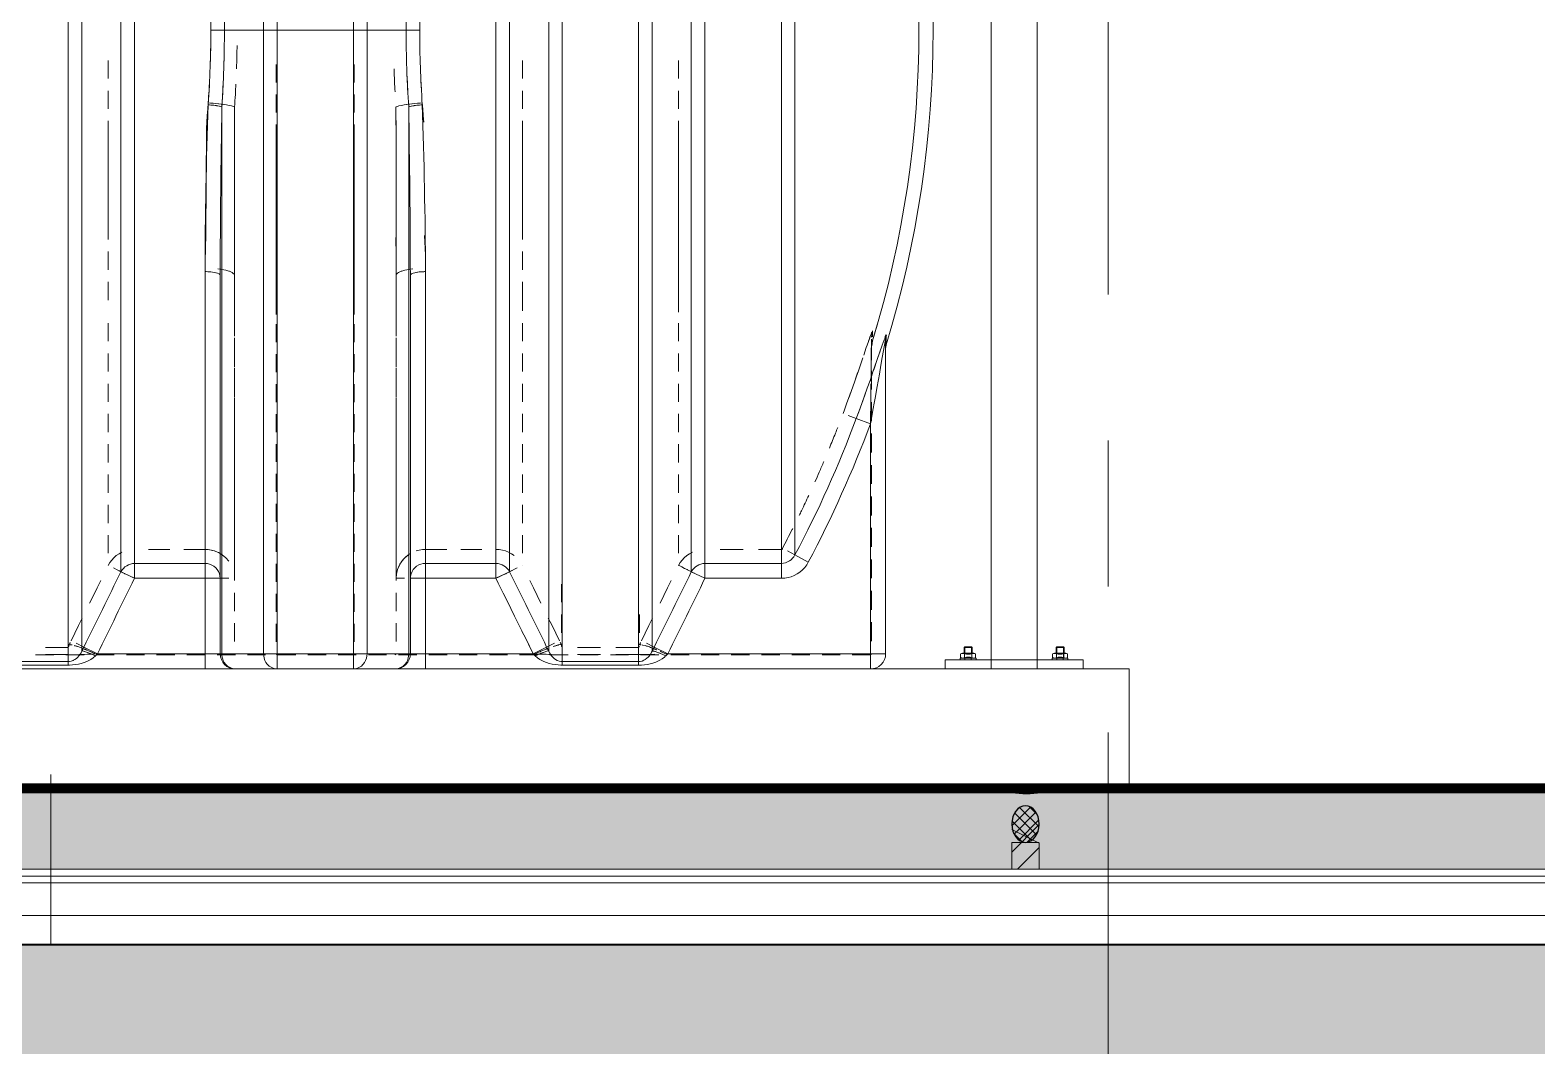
# Model space of a CAD drawing. Header units: millimetres. Extents: x -6181 to 191287, y -8583 to 23546.
# Drawn here: x 91181 to 92820, y 7490 to 8595 of the extents above; entities that cross this region are included whole.
import ezdxf

# ---------------------------------------------------------------- set-up
doc = ezdxf.new("R2010")
doc.units = ezdxf.units.MM
doc.header["$MEASUREMENT"] = 0
for name, pattern in [('1735-DT-5BR-SEC_BB$0$DASHED', [0.75, 0.5, -0.25]), ('CENTER2', [28.575, 19.05, -3.175, 3.175, -3.175]), ('DASHED', [0.75, 0.5, -0.25])]:
    doc.linetypes.add(name, pattern=pattern)
for name, color, linetype, lineweight in [('03--GRID', 252, 'CENTER2', 5), ('1735-DT-5BR-SEC_BB$0$06--LINE-1', 9, 'Continuous', 18), ('1735-DT-5BR-SEC_BB$0$E--CONCRETE-4', 4, 'Continuous', 40), ('1735-DT-5BR-SEC_BB$0$E--CONCRETE-SHADE', 253, 'Continuous', 25), ('1735-DT-5BR-SEC_BB$0$G--STELWRK-0', 8, 'Continuous', 13), ('1735-DT-5BR-SEC_BB$0$G--STELWRK-1', 9, 'Continuous', 18), ('1735-DT-5BR-SEC_BB$0$J--WATERPROOFING-1', 1, 'Continuous', 18), ('1735-DT-5BR-SEC_BB$0$J--WATERPROOFING-2', 2, 'Continuous', 25), ('1735-DT-5BR-SEC_BB$0$J--WATERPROOFING-3', 3, 'Continuous', 35), ('1735-DT-5BR-SEC_BB$0$P--INSULATION', 8, 'Continuous', 13), ('1735-DT-5BR-SEC_BB$0$W--ELV-1', 250, '1735-DT-5BR-SEC_BB$0$DASHED', 9), ('1735-DT-5BR-SEC_BB$0$X--MEP Services', 251, 'Continuous', 9), ('W--ELV-1', 250, 'DASHED', 9)]:
    doc.layers.add(name, color=color, linetype=linetype, lineweight=lineweight)
doc.layers.add('1735-DT-5BR-SEC_BB$0$00--Combo Roof', color=251, linetype='Continuous')
doc.layers.add('1735-DT-5BR-SEC_BB$0$00--ORIGIN', color=6, linetype='Continuous', lineweight=0, plot=False)
doc.linetypes.add('1735-DT-5BR-SEC_BB$0$BATTING', pattern='A,0.00254,-2.54,[134,ltypeshp.shx,S=2.54,R=0,X=-2.54,Y=0],-5.08,[134,ltypeshp.shx,S=2.54,R=180,X=2.54,Y=0],-2.54', length=10.16254)

# ---------------------------------------------------------------- blocks, each defined once
blk = doc.blocks.new('*U263')
at = {"layer": '1735-DT-5BR-SEC_BB$0$06--LINE-1'}
h = blk.add_hatch(dxfattribs=at)
h.set_pattern_fill('AR-CONC', color=256, scale=10, style=0)
h.set_pattern_definition([(50, (-4413.56, -89.98), (71.72602, -6.27521), [7.5, -82.5]), (355, (-4413.56, -89.98), (-13.87513, 75.21921), [6, -66]), (100.45144, (-4407.585, -90.5), (57.85088, 68.944), [6.37402, -70.11421]), (46.1842, (-4413.56, -69.98), (106.72413, -16.55193), [11.25, -123.75]), (96.63564, (-4404.67, -71.36), (93.4662, 97.41186), [9.56103, -105.17138]), (351.18416, (-4413.56, -69.98), (93.4662, 97.41186), [9, -99]), (21, (-4403.56, -74.98), (59.690705, -40.26189), [7.5, -82.5]), (326, (-4403.56, -74.98), (24.33153, 72.515), [6, -66]), (71.45144, (-4398.59, -78.33), (84.02224, 32.25312), [6.37402, -70.11421]), (37.5, (-4413.562, -89.977), (1.215986, 33.289385), [0, -65.2, 0, -67, 0, -66.25]), (7.5, (-4413.562, -89.977), (26.306954, 39.44117), [0, -38.2, 0, -63.7, 0, -25.25]), (327.5, (-4435.862, -89.977), (53.382244, -2.255487), [0, -25, 0, -78, 0, -103.5]), (317.5, (-4445.86, -89.977), (58.318617, 10.0105), [0, -32.5, 0, -51.8, 0, -73.5])])
h.paths.add_polyline_path([(-45351.9, 10465.1), (-40906.9, 10465.1), (-40906.9, 10382.2), (-45351.9, 10382.2)])
at = {"layer": '1735-DT-5BR-SEC_BB$0$J--WATERPROOFING-2'}
h = blk.add_hatch(color=252, dxfattribs=at)
edge = h.paths.add_edge_path()
edge.add_ellipse((-44291.9, 10431.3), major_axis=(0, -19.9), ratio=0.75188, start_angle=94.7878, end_angle=270, ccw=False)
edge.add_line((-44276.9, 10433), (-44276.9, 10465.1))
edge.add_arc((-44291.9, 10589.1), 124.9, 263.0944, 276.8706, ccw=False)
edge.add_line((-44306.9, 10465.1), (-44306.9, 10431.3))
edge.add_line((-44306.9, 10431.3), (-44306.9, 10431.3))
at = {"layer": '1735-DT-5BR-SEC_BB$0$J--WATERPROOFING-2', "lineweight": 9}
h = blk.add_hatch(dxfattribs=at)
h.set_pattern_fill('ANSI37', color=256, scale=65, style=0)
h.set_pattern_definition([(45, (-168588.302, 57135.414), (-5.7452426, 5.7452426), []), (135, (-168588.302, 57135.414), (-5.7452426, -5.7452426), [])])
edge = h.paths.add_edge_path()
edge.add_ellipse((-44291.9, 10431.3), major_axis=(0, -19.9), ratio=0.75188, start_angle=367.0305, end_angle=447.7649)
edge.add_line((-44276.9, 10430.5), (-44276.9, 10432.1))
edge.add_ellipse((-44291.9, 10431.3), major_axis=(0, -19.9), ratio=0.75188, start_angle=92.2351, end_angle=352.9695)
edge.add_line((-44293.7, 10411.5), (-44290, 10411.5))
at = {"layer": '1735-DT-5BR-SEC_BB$0$00--ORIGIN'}
blk.add_lwpolyline([(-39601.9, 10300), (-45351.9, 10300), (-45351.9, 10485.3)], dxfattribs=at)
at = {"layer": '1735-DT-5BR-SEC_BB$0$J--WATERPROOFING-1', "color": 8}
for p, q in [((-44306.9, 10411.4), (-44306.9, 10382.2)), ((-44276.9, 10411.4), (-44306.9, 10411.4)), ((-44276.9, 10410.4), (-44276.9, 10382.2)), ((-45351.9, 10382.2), (-40891.9, 10382.2)), ((-45351.9, 10374.7), (-40891.9, 10374.7)), ((-45351.9, 10367.2), (-40891.9, 10367.2))]:
    blk.add_line(p, q, dxfattribs=at)
blk.add_lwpolyline([(-45351.9, 10465.1), (-40906.9, 10465.1), (-40906.9, 10382.2), (-45351.9, 10382.2)], dxfattribs=at)
blk.add_lwpolyline([(-45351.9, 10465.1), (-40906.9, 10465.1), (-40906.9, 10382.2), (-45351.9, 10382.2)], close=True, dxfattribs=at)
blk.add_arc((-44292.2, 10576.3), 112.1, 262.4789, 278.9045, dxfattribs=at)
at = {"layer": '1735-DT-5BR-SEC_BB$0$J--WATERPROOFING-2', "lineweight": 13}
for p, q in [((-44306.9, 10400.7), (-44276.9, 10430.7)), ((-44306.9, 10425.4), (-44276.9, 10410.4)), ((-44300.6, 10382.2), (-44276.9, 10405.9))]:
    blk.add_line(p, q, dxfattribs=at)
at = {"layer": '1735-DT-5BR-SEC_BB$0$J--WATERPROOFING-2', "extrusion": (0, 0, -1)}
blk.add_ellipse((-44291.9, 10431.3), major_axis=(0, -19.9), ratio=0.75188, start_param=-1.570796, end_param=4.712389, dxfattribs=at)
at = {"layer": '1735-DT-5BR-SEC_BB$0$J--WATERPROOFING-3', "color": 252, "const_width": 10.1}
blk.add_lwpolyline([(-40891.9, 10470.3), (-45351.9, 10470.4)], dxfattribs=at)
at = {"layer": '1735-DT-5BR-SEC_BB$0$P--INSULATION', "linetype": '1735-DT-5BR-SEC_BB$0$BATTING', "ltscale": 0.05}
blk.add_line((-39604.2, 10331.8), (-45351.9, 10331.8), dxfattribs=at)
blk = doc.blocks.new('1735-DT-5BR-SEC_BB$0$SPHU30-365 PE TANK (1160x1800) ELEV')
at = {"layer": '1735-DT-5BR-SEC_BB$0$X--MEP Services'}
for points in [[(94.8, 6.7), (93.2, 6.9), (91.7, 7.2), (90.2, 7.9), (88.7, 8.7), (87.4, 9.7), (86.1, 10.8), (85, 12), (84.7, 12.5), (83.7, 13.8), (82.9, 15.1), (82.5, 16.1), (82.5, 1143.9, -0.262734), (94.8, 1151.4), (94.8, 3.4), (164, 3.4)], [(178.2, 19.9, 0.005666), (176.4, 16.1), (177.2, 16.3), (178, 16.2), (178.9, 15.8), (179, 15.8), (179.8, 15.5), (180.7, 15.2), (181.4, 14.9), (182.2, 14.7), (183, 14.4), (183.7, 14.1), (184.4, 13.8, -0.011843), (188.7, 11.9), (186.8, 10.1), (184.6, 8.6), (183.4, 8), (181, 6.8), (178.5, 5.8), (175.9, 5), (173.3, 4.4), (170.7, 3.9), (168, 3.6), (165.3, 3.5), (164, 3.4), (164, 1151.4)], [(164, 1151.4, -0.261802), (176.4, 1143.9), (176.4, 1144.3), (176.5, 1144.7), (177.3, 1145), (179, 1145.1), (179.4, 1145), (181.9, 1144.6), (183.5, 1144.3), (185.4, 1143.8), (187, 1143.4), (188.5, 1143), (189.9, 1142.6), (191.3, 1142.1), (192.9, 1141.6, -0.000346), (224.2, 1077.7), (293.5, 1077.7), (293.5, 580), (483.1, 580, 0.01745), (485.4, 512.5, -0.006423), (488.4, 360.8), (488.4, 0)], [(211.9, 1071.7), (211.9, 88.3, -0.262552), (224.3, 95.8), (288.2, 95.8), (288.3, 95.8), (290.4, 95.6), (292.4, 95.1), (294.4, 94.3), (296.3, 93.2), (298, 91.9), (299.3, 90.3), (300.5, 88.4), (301.3, 86.4), (301.8, 84.4), (302, 82.3), (224.2, 82.3), (211.9, 88.3, -0.000446), (178.2, 19.9), (190.6, 13.8), (586, 13.8, -0.000413), (552.3, 82.3), (474.6, 82.3), (474.7, 84.3), (475.3, 86.4), (476.1, 88.4), (477.2, 90.2), (478.6, 91.9), (478.7, 91.9), (480.3, 93.3), (482.2, 94.4), (484.2, 95.2), (486.3, 95.7), (488.4, 95.8), (552.3, 95.8, -0.261599), (564.7, 88.3), (552.3, 82.3), (552.3, 1077.7, -0.00043)], [(315.8, 0), (314.2, 0.1), (312.2, 0.6), (310.3, 1.5), (308.6, 2.6), (307.1, 4), (306.8, 4.3), (305.6, 6), (304.7, 7.8), (304, 9.8), (303.6, 11.8), (303.5, 13.8), (303.5, 510.1, 0.016956), (305.8, 580), (305.8, 1071.7), (293.5, 1077.7, -0.00043), (324.9, 1141.6), (324.9, 1155.3), (192.8, 1155.3)], [(188.7, 11.9, -0.003076), (190, 13.2, -0.002737), (190.6, 13.8, 0.000413), (224.2, 82.3), (224.2, 1077.7), (211.9, 1071.7, 0.000433), (176.4, 1143.9), (176.4, 16.1), (175.7, 14.6), (174.8, 13.3), (173.8, 11.9), (172.7, 10.7), (171.5, 9.6), (170.1, 8.7), (168.7, 7.9), (168.4, 7.7), (166.8, 7.1), (165.3, 6.8), (164, 6.7)], [(483.1, 580), (483.1, 1077.7, 0.000466), (451.7, 1141.6), (450.2, 1142.1), (448.8, 1142.6), (447.4, 1143), (445.9, 1143.4), (444.3, 1143.8), (442.3, 1144.3), (440.7, 1144.6), (438.3, 1145), (437.9, 1145.1), (436.2, 1145), (435.4, 1144.7), (435.2, 1144.3), (435.3, 1143.9, -0.000433), (470.8, 1071.7), (483.1, 1077.7), (552.3, 1077.7), (564.7, 1071.7), (564.7, 88.3, 0.000446), (598.3, 19.9)], [(587.8, 11.9, -0.011843), (592.2, 13.8), (593, 14.2), (593.7, 14.4), (594.5, 14.7), (595.3, 15), (596.1, 15.2), (596.9, 15.5), (597.6, 15.8), (598.4, 16.1), (599.3, 16.3), (600.1, 16.2), (600.2, 16.1), (600.2, 1143.9, 0.000412)], [(470.8, 1071.7), (470.8, 580, 0.016949), (473.1, 510.1), (473.1, 13.8), (473, 11.8), (472.6, 9.8), (471.9, 7.8), (471, 6), (469.8, 4.3), (469.5, 4), (468, 2.6), (466.2, 1.5), (464.4, 0.6), (462.4, 0.1), (460.8, 0)], [(696, 19.9), (708.3, 13.8, 0.000413), (742, 82.3), (811.5, 82.3), (811.5, 1077.7)], [(694.1, 1143.9), (694.1, 16.1, -0.00181), (696, 19.9, 0.000446), (729.6, 88.3), (729.6, 1071.7)], [(742, 1077.7), (742, 82.3), (729.6, 88.3, -0.262552), (742, 95.8), (811.5, 95.8, 0.260398), (823.7, 103.5, 0.032803), (879.3, 227.4)], [(903.7, 296.4), (902.8, 294), (900.5, 287.1), (898.1, 280.1), (896.6, 275.7), (894.2, 268.7), (891.8, 261.8), (889.3, 254.9), (886.9, 248), (884.4, 241.1), (881.9, 234.3), (879.3, 227.4), (892.2, 222.6, -0.032825), (835.8, 97), (823.7, 103.5), (823.7, 1056.5)], [(288.2, 0), (288.2, 360.8, -0.007538), (291.1, 512.5, 0.01745), (293.5, 580)], [(292.9, 547.1, 0.00312), (293.2, 558.1, 0.002348), (293.4, 566.8)], [(305.2, 545, 0.002642), (305.6, 556.7, 0.002202), (305.7, 566)], [(483.7, 547.1, 0.002808), (484.1, 536.1, 0.002337), (484.6, 527.4)], [(292.3, 533.9, -0.002338), (291.9, 525.2, -0.003136), (291.1, 514.2), (290.7, 508.3), (290.3, 502.4), (289.9, 496.5)], [(471.3, 545, 0.002643), (471.8, 533.4, 0.002567), (472.3, 524.1)], [(303.5, 510.1, 0.002656), (304.2, 521.7, 0.0022), (304.7, 531)], [(315, 510.1, 0.002658), (315.8, 521.8, 0.002201), (316.2, 531, -0.0022), (315.8, 521.7, -0.002656), (315, 510.1), (315, 493.7)], [(288.2, 360.8), (289.2, 360.8), (290.7, 360.7), (292.1, 360.6), (293.6, 360.5), (295.1, 360.3), (296.5, 360), (298, 359.7), (298.2, 359.7), (299.6, 359.3), (301, 358.6), (301.7, 358), (302, 357.2, -0.003702), (303.5, 510.4), (302.5, 510.6), (301.3, 510.9), (301, 511), (299.8, 511.2), (298.6, 511.4), (297.3, 511.6), (296.1, 511.8), (294.9, 511.9), (293.6, 512), (292.4, 512.1), (291.1, 512.2)], [(315, 510.4, 0.000331), (315, 500, 0.000414), (315, 491.8, -0.000414), (315, 500, -0.000331), (315, 510.4), (314.7, 510.5), (312.4, 511.2), (310, 511.7), (307.6, 512.1), (305.2, 512.5), (303.2, 512.8), (300.8, 513.1)], [(485.5, 512.2), (485.4, 512.2), (484.2, 512.1), (482.9, 512), (481.7, 511.9), (480.5, 511.8), (479.2, 511.6), (478, 511.5), (476.8, 511.3), (475.5, 511), (474.3, 510.7), (473.1, 510.4, -0.003194), (474.6, 357.2), (474.9, 358), (475.6, 358.6), (475.9, 358.7), (477.2, 359.4), (478.6, 359.7), (479.6, 359.9), (481, 360.2), (482.5, 360.4), (483.9, 360.6), (485.4, 360.7), (486.9, 360.7), (488.4, 360.8)], [(315.8, 0, -0.414187), (302, 13.8), (302, 357.3)], [(474.6, 357.3), (474.6, 13.8, -0.414109), (460.8, 0)], [(890.8, 298.6, 0.001283), (891.1, 299.5, -0.003593), (891.4, 300.3), (891.6, 300.7), (891.7, 301.1), (891.8, 301.5), (892, 301.9), (892.1, 302.3), (892.3, 302.7)], [(892.2, 222.6), (893.1, 227.4), (894.5, 235.1), (895.9, 242.7), (896.7, 247.3), (898.1, 254.9), (899.4, 262.7), (900.3, 267.6), (901.6, 275.7), (902.8, 282.7), (903.1, 284.2), (904.5, 292.4), (904.8, 293.9), (905.7, 299.1), (905.9, 299.9), (906, 299.3, -0.142033), (906.8, 303)], [(894.2, 306.7, 0.011366), (893.8, 305.5, 0.014033), (893.6, 304.2, 0.014051), (893.4, 303, 0.005198), (893.2, 302.3)], [(893.6, 304.2, 0.008147), (893.4, 303.4, 0.004082), (893.3, 302.6, 0.008221), (893.2, 301.8, 0.006885), (893.2, 301.3)], [(898.8, 314.2, -0.004047), (894.2, 297.9), (893.5, 293.4)], [(906, 299.3), (906, 13.8, -0.414187), (892.2, 0), (-892.2, 0, -0.414187), (-906, 13.8), (-906, 299.3)], [(855, 200.6, 0.003757), (860.4, 214, 0.001325), (862.5, 219.3)], [(841.8, 169.8, 0.002248), (845.7, 178.6, 0.002601), (849.9, 188.2)], [(827.5, 139.4, 0.001598), (829.6, 143.7, 0.003992), (836.2, 157.6)], [(821.6, 127.4, -0.003188), (821.1, 126.5, -0.004791), (812.3, 109.5), (812.3, 109.4), (812.3, 109.2), (812.3, 109.1), (812.3, 109), (812.3, 108.9), (812.2, 108.8), (812.1, 108.8), (812.1, 108.8)], [(173.9, 13.2), (176.4, 13.2), (178.9, 13.2), (181.3, 13.3), (183.8, 13.4), (186.3, 13.5), (188.7, 13.7), (187.6, 14.2), (186, 15), (184.4, 15.7), (184, 15.8), (182.5, 16.5), (180.9, 17.2), (179.3, 17.9, -0.008012), (178.7, 18.1, -0.003783), (178.4, 18.2)], [(612.5, 3.4), (611.3, 3.5), (608.6, 3.6), (606, 3.9), (603.3, 4.4), (600.7, 5), (598.2, 5.8), (595.7, 6.8), (593.3, 7.9), (592.1, 8.6), (589.9, 10.1), (588, 11.8, 0.003268), (586.9, 12.9, 0.001027), (586, 13.8), (598.3, 19.9, -0.001812), (600.2, 16.1), (600.9, 14.6), (601.8, 13.3), (602.8, 11.9), (603.9, 10.7), (605.1, 9.6), (606.4, 8.6), (607.9, 7.8), (608.2, 7.7), (609.8, 7.1), (611.3, 6.8), (612.5, 6.7), (681.8, 6.7), (683.3, 6.9), (684.9, 7.2), (686.4, 7.9), (687.8, 8.7), (689.2, 9.7), (690.4, 10.8), (691.6, 12), (691.9, 12.5), (692.8, 13.8), (693.6, 15.1), (694.1, 16.1), (694.9, 16.3), (695.7, 16.2), (696.6, 15.8), (696.7, 15.8), (697.6, 15.5), (698.4, 15.2), (699.2, 14.9), (699.9, 14.7), (700.7, 14.4), (701.4, 14.1), (702.1, 13.8, -0.011843), (706.5, 11.9)], [(599.3, 18, 0.003534), (599.1, 18.4, 0.002177), (598.4, 18.3)], [(906, 13.8), (708.3, 13.8, -0.00182), (707.4, 12.9, 0.004381), (706.3, 11.8), (705.3, 10.8), (703.2, 9.2), (700.9, 7.9), (699.8, 7.3), (697.3, 6.2), (694.8, 5.4), (692.3, 4.6), (689.7, 4.1), (687, 3.7), (684.4, 3.5), (681.8, 3.4)], [(694.9, 17.6, -0.003534), (695, 18, -0.00213), (695.3, 18.6, 0.00213), (695.7, 19.3)], [(696.1, 18.2, 0.003783), (696.4, 18.1, 0.008012), (697, 17.9, 0.005694), (697.5, 17.7)], [(703.7, 15, 0.002024), (702.2, 15.6, 0.003376), (701.4, 16)], [(705.1, 14.3, -0.000939), (706.3, 13.7), (706.5, 13.7), (706.7, 13.7), (706.9, 13.7), (707.1, 13.7), (707.3, 13.7), (707.5, 13.8), (707.3, 13.7), (707.1, 13.7), (706.9, 13.7), (706.7, 13.7), (706.5, 13.7), (706.3, 13.7)]]:
    blk.add_lwpolyline(points, format="xyb", dxfattribs=at)
for points in [[(341.3, 1143.9), (341.3, 13.8), (341.5, 11.8), (341.9, 9.8), (342.5, 7.8), (343.5, 6), (344.7, 4.3), (345, 4), (346.5, 2.6), (348.2, 1.5), (350.1, 0.6), (352.1, 0.1), (353.7, 0), (353.7, 1151.4)], [(612.5, 1151.4), (612.5, 3.4), (681.8, 3.4), (681.8, 1151.4)], [(435.3, 13.8), (435.1, 11.8), (434.7, 9.8), (434, 7.8), (433.1, 6), (431.9, 4.3), (431.6, 4), (430.1, 2.6), (428.4, 1.5), (426.5, 0.6), (424.5, 0.1), (422.9, 0), (422.9, 1151.4)], [(435.3, 13.8), (435.3, 1143.9)], [(200.3, 552.5), (200.3, 536)], [(352.9, 548.8), (352.9, 532.5)], [(423.7, 548.8), (423.7, 532.5)], [(576.3, 552.5), (576.3, 536)], [(718, 552.5), (718, 536)], [(200.3, 525), (200.3, 508.5)], [(352.9, 521.6), (352.9, 505.3)], [(423.7, 521.6), (423.7, 505.3)], [(576.3, 525), (576.3, 508.5)], [(718, 525), (718, 508.5)], [(291.1, 512.5), (290.7, 506.4), (290.3, 500.4), (289.9, 494.3)], [(291.1, 514.2), (291.1, 514.2)], [(291.1, 514), (291.1, 514)], [(291.1, 514), (293.2, 513.8), (295.6, 513.6), (298, 513.4), (300.4, 513.1), (302.8, 512.8), (305.2, 512.5), (305.6, 512.4), (305.6, 512.4)], [(291.1, 512.2), (291.2, 512.2), (292.4, 512.1), (293.6, 512), (294.9, 511.9), (296.1, 511.8), (297.3, 511.6), (298.6, 511.5)], [(461.5, 510.4), (461.9, 510.5), (464.2, 511.2), (466.6, 511.7), (469, 512.1), (471.4, 512.5), (473.4, 512.8), (475.8, 513.1)], [(461.5, 510.1), (461.5, 493.7)], [(485.5, 514), (483.4, 513.8), (481, 513.6), (478.6, 513.4), (476.2, 513.1), (473.8, 512.8), (471.4, 512.5), (471, 512.4), (471, 512.4)], [(473.1, 510.4), (474.1, 510.6), (475.3, 510.9), (475.5, 511), (476.8, 511.2), (478, 511.4), (479.2, 511.6), (480.5, 511.8), (480.5, 511.8)], [(485.4, 514.2), (485.9, 508.3), (486.3, 502.4), (486.7, 496.5)], [(200.3, 497.5), (200.3, 389.9)], [(289.1, 393.6), (289.5, 490.6), (289.9, 496.5), (290.3, 502.4), (290.3, 502.4)], [(315, 369.6), (315, 377.9), (315, 388.1), (315, 497.8)], [(352.9, 494.4), (352.9, 387)], [(423.7, 494.4), (423.7, 387)], [(576.3, 497.5), (576.3, 389.9)], [(718, 497.5), (718, 389.9)], [(314.9, 401.8), (314.9, 385.2)], [(352.9, 321.7), (352.9, 405.4)], [(423.7, 321.7), (423.7, 405.4)], [(461.6, 401.8), (461.6, 385.2)], [(718, 323.9), (718, 407.5)], [(289.1, 393.6), (289.1, 393.6), (288.8, 387.7), (288.6, 381.8), (288.4, 375.9)], [(289.1, 391.1), (289.1, 391.1), (288.8, 385), (288.6, 379), (288.4, 372.9)], [(315, 309.8), (315, 393.4)], [(315, 391.7), (315, 375.3)], [(352.9, 394.5), (352.9, 378.2)], [(423.7, 394.5), (423.7, 378.2)], [(461.5, 391.7), (461.6, 375.3)], [(461.6, 309.8), (461.6, 393.4)], [(487.4, 393.6), (487.4, 393.6), (487.8, 387.7), (488, 381.8), (488.2, 375.9)], [(718, 396.5), (718, 380)], [(200.3, 378.9), (200.3, 362.4)], [(288.2, 364.1), (288.2, 370), (288.4, 375.9), (288.6, 381.8), (288.6, 381.8)], [(315, 375.8), (314.9, 357.3), (314.9, 340.6)], [(314.9, 374.1), (314.9, 357.5)], [(315, 382.5), (315, 366.1)], [(352.9, 376.1), (352.9, 359.8)], [(423.7, 376.1), (423.7, 359.8)], [(461.6, 382.5), (461.6, 366.1)], [(461.6, 374.1), (461.6, 357.5)], [(576.3, 378.9), (576.3, 362.4)], [(718, 378.9), (718, 362.4)], [(288.2, 360.8), (288.2, 362.7)], [(288.2, 360.8), (288.2, 360.8)], [(314.9, 357.2), (314.6, 358.3), (313.6, 359.4), (312.9, 359.9), (310.3, 361.2), (309.8, 361.3), (307.1, 362.1), (305.3, 362.5), (302.5, 363), (299.7, 363.4), (299.7, 363.4)], [(315, 364.4), (315, 348)], [(352.9, 367.3), (352.9, 351)], [(423.7, 367.3), (423.7, 351)], [(461.6, 364.4), (461.6, 348)], [(461.6, 357.2), (462, 358.3), (463, 359.4), (463.7, 359.9), (466.3, 361.2), (466.8, 361.3), (469.5, 362.1), (471.3, 362.5), (474.1, 363), (476.9, 363.4), (476.9, 363.4)], [(461.6, 357.3), (461.6, 340.6)], [(488.4, 360.8), (487.4, 360.8), (485.9, 360.7), (484.4, 360.6), (483, 360.5), (481.5, 360.3), (480, 360), (479.6, 359.9)], [(488.4, 364.1), (488.4, 362.1)], [(718, 369), (718, 352.5)], [(200.3, 351.4), (200.3, 334.9)], [(314.9, 346.4), (314.9, 329.8)], [(315, 355.2), (315, 338.9)], [(352.9, 348.9), (352.9, 332.6)], [(423.7, 348.9), (423.7, 332.6)], [(461.6, 355.2), (461.6, 338.9)], [(461.6, 346.4), (461.6, 329.8)], [(576.3, 351.4), (576.3, 334.9)], [(718, 351.4), (718, 334.9)], [(314.9, 329.6), (314.9, 312.9)], [(315, 337.1), (315, 320.7)], [(352.9, 340.1), (352.9, 323.8)], [(423.7, 340.1), (423.7, 323.8)], [(461.6, 337.1), (461.6, 320.7)], [(461.6, 329.5), (461.6, 312.9)], [(576.3, 341.5), (576.3, 325)], [(718, 341.5), (718, 325)], [(314.9, 318.7), (314.9, 302.1)], [(315, 327.9), (315, 311.6)], [(461.6, 327.9), (461.6, 311.6)], [(461.6, 318.7), (461.6, 302.1)], [(200.3, 314), (200.3, 297.5)], [(352.9, 312.9), (352.9, 296.6)], [(423.7, 312.9), (423.7, 296.6)], [(576.3, 314), (576.3, 297.5)], [(718, 314), (718, 297.5)], [(886.1, 284.8), (888.4, 291.8), (889.2, 293.9), (891.5, 300.6), (892.3, 302.8), (893, 304.7), (893.9, 306.8), (894.1, 307), (894.2, 306.7), (894.2, 301.4)], [(892.9, 304.3), (892.9, 304.3), (893, 304.5), (893, 304.8), (893.1, 305), (893.2, 305.3), (893.4, 305.6), (893.5, 305.9)], [(892.9, 304.3), (892.9, 304.3)], [(906.6, 303.1), (906.5, 303.3), (906.3, 303.2), (906.3, 303.2), (906, 302.6), (905.6, 301.8), (905.4, 301.2), (905.2, 300.5), (905.1, 300.1), (904.8, 299.4), (904.5, 298.7), (904.3, 297.9), (904, 297.2), (903.7, 296.5)], [(906.6, 303.1), (906.5, 302.7), (906.4, 302.4), (906.3, 302), (906.2, 301.6), (906.1, 301.2), (906.1, 300.9)], [(906.6, 294.3), (906.6, 303.1)], [(314.9, 291), (314.9, 274.3)], [(315, 300.6), (315, 284.3)], [(461.6, 300.6), (461.6, 284.3)], [(461.6, 291), (461.6, 274.3)], [(893, 295.3), (892.9, 288.1), (892.9, 280.8), (892.8, 273.5)], [(893.1, 299.3), (893.1, 299.4), (893.1, 299.4), (893.1, 299.2), (893.1, 299), (893.1, 298.7), (893.1, 298.3), (893, 298)], [(893, 297), (893, 296.9), (893, 296.8), (893, 296.6), (893, 296.4), (893, 296.3), (893, 296.1), (893, 296)], [(893, 296.9), (893, 296.9)], [(893.1, 299.3), (893.1, 282.2)], [(893.1, 265.6), (894.5, 269.7), (895.5, 272.4), (898.1, 280.1), (899, 282.7), (901, 288.6)], [(906.6, 294.3), (906.2, 291.9)], [(200.3, 286.5), (200.3, 270)], [(352.9, 285.8), (352.9, 269.4)], [(423.7, 285.8), (423.7, 269.4)], [(576.3, 286.5), (576.3, 270)], [(718, 286.5), (718, 270)], [(878.7, 263.5), (880.9, 269.8), (883.1, 276.2), (885.3, 282.5)], [(885.3, 282.5), (885.3, 282.5)], [(892.8, 261), (892.9, 268.6), (892.9, 276.3), (893, 284)], [(314.9, 263.3), (314.9, 246.6)], [(315, 273.3), (315, 257)], [(461.6, 273.3), (461.6, 257)], [(461.6, 263.3), (461.6, 246.6)], [(880.8, 269.6), (880.2, 267.9), (877.6, 260.4), (874.9, 252.9), (872.8, 246.9)], [(892.8, 261), (892.8, 261)], [(893.1, 270.8), (893.1, 253.6)], [(200.3, 259), (200.3, 242.5)], [(352.9, 258.6), (352.9, 242.2)], [(423.7, 258.6), (423.7, 242.2)], [(576.3, 259), (576.3, 242.5)], [(718, 259), (718, 242.5)], [(867.3, 231.9), (868.6, 235.4), (870.9, 241.7), (873.2, 248), (874.2, 250.8)], [(887.7, 250.3), (887.1, 248.6), (884.4, 241.1), (881.6, 233.5), (879.3, 227.4), (872.1, 230.1)], [(874.2, 250.8), (874.2, 250.8)], [(892.6, 259), (892.5, 251.7), (892.5, 244.4), (892.4, 237.1)], [(892.6, 259), (892.6, 259)], [(314.9, 235.5), (314.9, 218.9)], [(315, 246), (315, 229.7)], [(461.6, 246), (461.6, 229.7)], [(461.6, 235.5), (461.6, 218.9)], [(892.2, 222.6), (892.3, 230.3), (892.4, 237.9), (892.5, 245.6)], [(893.1, 242.2), (893.1, 225.1)], [(200.3, 231.5), (200.3, 215)], [(352.9, 231.4), (352.9, 215)], [(423.7, 231.4), (423.7, 215)], [(576.3, 231.5), (576.3, 215)], [(718, 231.5), (718, 215)], [(892.2, 222.6), (892.2, 0)], [(314.9, 207.8), (314.9, 191.2)], [(315, 218.8), (315, 202.4)], [(461.6, 218.8), (461.6, 202.4)], [(461.6, 207.8), (461.6, 191.2)], [(893.1, 213.7), (893.1, 196.5)], [(200.3, 204), (200.3, 187.5)], [(352.9, 204.2), (352.9, 187.9)], [(423.7, 204.2), (423.7, 187.9)], [(576.3, 204), (576.3, 187.5)], [(718, 204), (718, 187.5)], [(314.9, 180.1), (314.9, 163.5)], [(315, 191.5), (315, 175.1)], [(461.6, 191.5), (461.6, 175.1)], [(461.6, 180.1), (461.6, 163.5)], [(893.1, 185.1), (893.1, 168)], [(200.3, 176.5), (200.3, 160)], [(315, 164.2), (315, 147.8)], [(352.9, 177), (352.9, 160.7)], [(423.7, 177), (423.7, 160.7)], [(461.6, 164.2), (461.6, 147.8)], [(576.3, 176.5), (576.3, 160)], [(718, 176.5), (718, 160)], [(314.9, 152.4), (314.9, 135.8)], [(461.6, 152.4), (461.6, 135.8)], [(893.1, 156.6), (893.1, 139.4)], [(200.3, 149), (200.3, 132.5)], [(315, 136.9), (315, 120.5)], [(352.9, 149.8), (352.9, 133.5)], [(423.7, 149.8), (423.7, 133.5)], [(461.6, 136.9), (461.6, 120.5)], [(576.3, 149), (576.3, 132.5)], [(718, 149), (718, 132.5)], [(314.9, 124.7), (314.9, 108)], [(461.6, 124.7), (461.6, 108)], [(893.1, 128), (893.1, 110.9)], [(200.3, 121.5), (200.3, 105)], [(315, 109.6), (315, 82.3)], [(352.9, 122.6), (352.9, 106.3)], [(423.7, 122.6), (423.7, 106.3)], [(461.6, 109.6), (461.6, 93.2)], [(576.3, 121.5), (576.3, 105)], [(718, 121.5), (718, 105)], [(812.3, 109.5), (812.3, 109.5)], [(200.3, 94), (201.8, 96.5), (203.5, 98.8), (205.5, 101), (207.7, 102.9), (210.2, 104.6), (210.2, 104.6), (212.8, 106)], [(256.2, 108.5), (237, 108.5)], [(309.7, 97.8), (307.1, 100.8), (303.9, 103.5), (300.3, 105.6), (296.4, 107.2), (292.4, 108.2), (288.3, 108.5), (288.2, 108.5), (269, 108.5)], [(288.2, 108.5), (289.7, 108.5), (291.1, 108.4), (292.6, 108.2), (294, 107.9), (295.4, 107.5), (296.8, 107.1)], [(314.9, 97), (314.9, 80.3)], [(472.8, 103.6), (469.6, 100.9), (469.5, 100.8), (466.7, 97.7), (464.6, 94.1), (462.9, 90.2), (462, 86.2), (461.6, 82.3), (469.4, 82.3)], [(461.6, 97), (461.6, 80.3)], [(474.4, 104.7), (474.4, 104.6), (472.2, 103.2), (470.1, 101.4), (468.2, 99.5), (466.5, 97.4), (465.1, 95.1), (463.9, 92.8)], [(479.8, 107.1), (481.2, 107.5), (482.6, 107.9), (484, 108.2), (485.5, 108.4), (486.9, 108.5), (488.4, 108.5), (507.6, 108.5)], [(520.4, 108.5), (539.5, 108.5)], [(552.3, 108.5), (552.4, 108.5), (555.3, 108.3), (558.2, 107.9), (561, 107.1), (563.8, 106), (566.4, 104.6), (568.8, 103)], [(718, 94), (719.5, 96.5), (721.2, 98.8), (723.2, 101), (725.5, 102.9), (727.9, 104.6), (728, 104.6), (730.6, 106)], [(776.8, 108.5), (755.9, 108.5)], [(812.2, 109), (812.2, 108.9), (812.1, 108.8), (812, 108.7), (811.9, 108.6), (811.8, 108.6), (811.6, 108.5), (811.5, 108.5), (790.7, 108.5)], [(811.5, 108.7), (811.5, 108.7)], [(835.8, 97), (835.8, 97), (834.3, 94.5), (832.5, 92.1), (830.4, 89.9), (828.2, 88), (825.7, 86.3), (823.1, 84.9), (820.3, 83.7), (817.4, 82.9), (814.5, 82.4), (811.5, 82.3)], [(823.7, 103.5), (816.9, 107.1)], [(893.1, 99.5), (893.1, 82.3)], [(211.9, 88.3), (205, 91.7)], [(224.2, 82.3), (222.7, 83), (220.3, 84.1), (217.9, 85.3), (215.5, 86.5), (215.2, 86.7), (212.8, 87.9), (210.4, 89.1), (209.9, 89.4)], [(302, 82.3), (309.8, 82.3)], [(314.9, 82.3), (314.9, 82.3)], [(352.9, 95.4), (352.9, 79.1)], [(423.7, 95.4), (423.7, 79.1)], [(461.6, 82.3), (461.6, 82.3)], [(461.6, 82.3), (461.6, 82.3)], [(552.3, 82.3), (553.9, 83), (556.3, 84.1), (558.7, 85.3), (561.1, 86.5), (561.4, 86.7), (563.8, 87.9), (566.2, 89.1), (566.7, 89.4)], [(564.7, 88.3), (571.6, 91.7)], [(576.3, 94), (576.3, 94)], [(718, 94), (718, 94)], [(718.1, 94), (719.3, 93.6), (720.4, 92.9), (721, 92.6), (723.3, 91.3), (725.7, 90.2), (726.1, 90.1), (728.5, 88.9), (730.9, 87.7), (732.4, 87)], [(183.5, 59.8), (186.9, 66.6), (190.2, 73.5), (193.6, 80.3)], [(314.9, 69.2), (314.9, 52.6)], [(461.6, 69.2), (461.6, 52.6)], [(569.2, 48), (565.8, 54.9), (562.4, 61.7), (559.1, 68.6)], [(559.1, 68.6), (559.1, 68.6)], [(593.1, 59.8), (589.7, 66.6), (586.3, 73.5), (583, 80.3)], [(611.8, 77.1), (611.8, 60.5)], [(701.2, 59.8), (704.6, 66.6), (708, 73.5), (711.3, 80.3)], [(711.3, 80.3), (711.3, 80.3)], [(893.1, 70.9), (893.1, 53.8)], [(352.9, 68.2), (352.9, 51.9)], [(423.7, 68.2), (423.7, 51.9)], [(166.7, 25.6), (170, 32.4), (173.4, 39.3), (176.8, 46.1)], [(314.9, 41.5), (314.9, 24.9)], [(461.6, 41.5), (461.6, 24.9)], [(609.9, 25.6), (606.6, 32.4), (603.2, 39.3), (599.8, 46.1)], [(599.8, 46.1), (599.8, 46.1)], [(611.8, 49.5), (611.8, 32.9)], [(682.5, 49.5), (682.5, 32.9)], [(684.4, 25.6), (687.8, 32.4), (691.1, 39.3), (694.5, 46.1)], [(893.1, 42.4), (893.1, 25.2)], [(352.9, 41), (352.9, 24.7)], [(423.7, 41), (423.7, 24.7)], [(586, 13.8), (582.6, 20.7), (579.3, 27.5), (575.9, 34.3)], [(164, 19.5), (143.3, 19.5)], [(164, 19.5), (164, 19.5)], [(164.4, 20.4), (164.5, 20.5), (164.5, 20.8), (164.6, 21), (164.7, 21.2), (164.7, 21.4), (164.8, 21.7), (164.8, 21.8), (165, 22.2), (165.2, 22.5), (165.4, 22.9), (165.5, 23.3), (165.7, 23.7), (165.9, 24.1)], [(164.8, 21.8), (164.8, 21.8)], [(167.5, 21.8), (167.3, 21.8), (167.1, 21.8), (166.8, 21.9), (166.5, 21.9), (166.4, 21.9), (166.1, 22), (165.9, 22)], [(172.9, 20.3), (172.4, 20.4), (171.8, 20.6), (171.3, 20.8), (171.3, 20.8), (170.7, 21), (170.2, 21.1), (169.7, 21.3)], [(177.2, 18.7), (176.2, 19.1), (175, 19.5), (173.8, 20), (172.5, 20.4), (171.3, 20.8), (170.1, 21.2), (169.9, 21.2)], [(177.1, 17.6), (177.3, 18), (177.5, 18.4), (177.7, 18.8), (177.9, 19.1), (178.1, 19.5), (178.2, 19.9), (171.3, 23.3)], [(172.9, 20.3), (172.9, 20.3)], [(176.4, 16.1), (176.4, 16.1)], [(188.7, 11.9), (187.8, 12.3), (186.6, 12.9), (185.4, 13.4), (184.2, 13.9), (183, 14.4), (181.8, 14.9), (181.5, 15)], [(189.5, 13.7), (189.7, 13.7), (189.9, 13.8), (190, 13.8), (190.2, 13.8), (190.4, 13.8), (190.6, 13.8), (190.4, 13.6), (190.2, 13.4), (190, 13.2), (189.9, 13.1), (189.7, 12.9), (189.5, 12.7)], [(314.9, 13.8), (314.9, 13.8)], [(315, 13.8), (315.1, 13.6), (315.1, 13.5)], [(352.9, 13.8), (352.9, 13.8)], [(352.9, 13.8), (353, 13.4), (353.2, 13.1)], [(423.7, 13.8), (423.7, 13.6), (423.6, 13.6)], [(461.5, 13.8), (461.5, 13.6), (461.4, 13.4), (461.4, 13.3)], [(586, 13.8), (586, 13.8)], [(588, 13.7), (587.8, 13.7), (587.6, 13.7), (587.4, 13.7), (587.2, 13.7), (587, 13.7), (586.8, 13.8)], [(602.7, 13.2), (600.2, 13.2), (597.8, 13.3), (595.3, 13.3), (592.8, 13.3), (590.4, 13.4), (587.9, 13.7), (587.7, 13.7), (587.5, 13.7), (587.3, 13.7), (587.1, 13.7), (587, 13.7), (586.8, 13.8)], [(587.8, 13.7), (589.2, 14.3), (590.9, 15.1), (592.6, 15.8), (592.9, 16), (594.6, 16.7), (596.3, 17.4), (598.1, 18.1)], [(587.8, 11.9), (588.7, 12.3), (590, 12.9), (591.2, 13.4), (592.4, 13.9), (593.6, 14.4), (594.8, 14.9), (595.1, 15)], [(587.9, 13.7), (587.9, 13.7)], [(596.3, 17.4), (595.5, 17.1), (594.6, 16.7), (593.8, 16.4), (592.9, 16), (592.1, 15.6), (591.2, 15.2)], [(591.2, 15.2), (591.2, 15.2)], [(598.1, 18.1), (598.1, 18.1)], [(598.3, 19.9), (605.3, 23.3)], [(611.8, 21.8), (611.6, 21.9), (610.4, 22.1), (609.1, 21.9), (607.7, 21.5), (606.7, 21.1), (605.4, 20.7), (604.3, 20.4)], [(605.1, 20.7), (605.5, 20.8), (606.2, 21), (606.8, 21.2), (607.4, 21.4), (608.1, 21.6), (608.8, 21.7), (609.1, 21.8)], [(605.1, 20.7), (605.1, 20.7)], [(611.8, 21.8), (611.6, 22.2), (611.4, 22.6), (611.2, 22.9), (611, 23.3), (610.9, 23.7), (610.7, 24.1)], [(611.8, 21.8), (611.8, 21.8)], [(611.8, 21.8), (611.8, 21.5), (611.8, 21.3), (611.9, 21), (611.9, 20.7), (611.9, 20.4), (612, 20.3)], [(612.5, 19.5), (612.5, 19.5)], [(647.2, 19.5), (626.4, 19.5)], [(682.3, 20.8), (682.2, 20.7), (682.2, 20.4), (682.1, 20.2), (682.1, 20), (682, 19.7), (681.8, 19.5), (681.8, 19.5), (661, 19.5)], [(682.5, 21.8), (682.7, 22.2), (682.9, 22.5), (683.1, 22.9), (683.3, 23.3), (683.5, 23.7), (683.6, 24.1)], [(682.5, 21.8), (682.7, 22.2), (682.9, 22.6), (683.1, 22.9), (683.3, 23.3), (683.5, 23.7), (683.6, 24.1)], [(682.5, 21.8), (682.7, 21.9), (682.9, 21.9), (683.1, 22), (683.3, 22), (683.6, 22), (683.9, 22), (684.1, 22), (684.1, 22)], [(682.5, 21.8), (682.5, 21.8)], [(682.5, 21.8), (682.5, 21.8)], [(684.4, 25.6), (684.4, 25.6)], [(685.2, 21.8), (685.4, 21.7), (687.6, 21.2), (689.8, 20.6), (692, 19.8), (694.1, 19), (696, 18.2), (698.1, 17.4)], [(694.9, 18.7), (693.9, 19.1), (692.7, 19.5), (691.5, 20), (690.3, 20.4), (689, 20.8), (687.8, 21.2), (687.6, 21.2)], [(696, 19.9), (689, 23.3)], [(694.1, 16.1), (694.9, 16.2), (695.5, 16.1), (695.8, 16), (697, 15.7), (698.3, 15.3), (699.2, 15), (700.4, 14.6), (701.6, 14.1), (701.7, 14.1)], [(708.3, 13.8), (708.3, 13.8)], [(708.3, 13.8), (708.3, 13.8)], [(893.1, 13.8), (893.1, 13.8)], [(94.8, 6.7), (164, 6.7)], [(151, 12.9), (134.5, 12.9)], [(164, 13.2), (143.3, 13.2)], [(178.4, 12.9), (162, 12.9)], [(173.9, 13.2), (173.9, 13.2)], [(188.8, 11.9), (188.8, 11.9)], [(205.9, 12.9), (189.4, 12.9)], [(233.3, 12.9), (216.9, 12.9)], [(260.8, 12.9), (244.3, 12.9)], [(288.3, 12.9), (271.8, 12.9)], [(315.7, 12.9), (299.2, 12.9)], [(315.8, 12.9), (315.4, 13.1), (315.2, 13.3)], [(315.3, 13.1), (315.4, 13.1)], [(315.5, 13), (315.6, 13), (315.7, 13)], [(343.2, 12.9), (326.7, 12.9)], [(353.7, 12.9), (353.3, 13.1), (353.1, 13.3)], [(370.6, 12.9), (354.1, 12.9)], [(398.1, 12.9), (381.6, 12.9)], [(425.5, 12.9), (409, 12.9)], [(422.9, 12.9), (423.3, 13.1), (423.5, 13.3)], [(423.3, 13.1), (423.1, 13), (423.1, 13)], [(423.6, 13.4), (423.5, 13.2), (423.4, 13.2)], [(453, 12.9), (436.5, 12.9)], [(460.8, 12.9), (461.2, 13.1), (461.4, 13.3)], [(461.2, 13.1), (461, 13), (460.9, 13)], [(461.2, 13.1), (461.2, 13.1)], [(480.4, 12.9), (463.9, 12.9)], [(507.9, 12.9), (491.4, 12.9)], [(535.3, 12.9), (518.9, 12.9)], [(562.8, 12.9), (546.3, 12.9)], [(590.2, 12.9), (573.8, 12.9)], [(587.9, 11.9), (587.7, 12), (587.5, 12.2), (587.3, 12.4), (587.1, 12.6), (587, 12.8), (586.8, 13)], [(617.7, 12.9), (601.2, 12.9)], [(612.5, 13.2), (612.5, 13.2)], [(647.2, 13.2), (626.4, 13.2)], [(645.1, 12.9), (628.7, 12.9)], [(672.6, 12.9), (656.1, 12.9)], [(696.5, 13.3), (694.1, 13.2), (691.6, 13.2), (689.1, 13.2), (686.7, 13.2), (684.2, 13.2), (681.8, 13.2), (661, 13.2)], [(700, 12.9), (683.6, 12.9)], [(706.3, 11.8), (706.5, 12), (706.7, 12.2), (706.9, 12.4), (707.1, 12.6), (707.3, 12.8), (707.5, 13)], [(707.5, 13), (707.5, 13)], [(727.5, 12.9), (711, 12.9)], [(754.9, 12.9), (738.5, 12.9)], [(782.4, 12.9), (765.9, 12.9)], [(809.9, 12.9), (793.4, 12.9)], [(837.3, 12.9), (820.8, 12.9)], [(864.8, 12.9), (848.3, 12.9)], [(892.2, 12.9), (875.7, 12.9)]]:
    blk.add_lwpolyline(points, dxfattribs=at)
for points in [[(317.1, 556.7, -0.002946), (316.8, 545, 0.002642), (317.1, 556.7, 0.002202), (317.3, 566, -0.00221)], [(460.2, 533.4, -0.002643), (459.8, 545, 0.002641), (460.2, 533.4, 0.001834), (460.7, 524.1, -0.0022)], [(461.6, 498, -0.000413), (461.6, 489.7, 0.000034), (461.6, 388.3, -0.000001), (461.6, 489.7, 0.000413)]]:
    blk.add_lwpolyline(points, format="xyb", close=True, dxfattribs=at)
for centre, radius, start, end in [((-30.8, 580), 967, 343.0484, 16.9516), ((-30.8, 580), 979.9, 343.0484, 16.9516), ((829, 318.9), 65.1, 340.5628, 341.0395), ((156.4, -47.1), 68.7, 65.8224, 66.5961), ((13, -359.1), 412.1, 64.7632, 64.9785), ((589.6, 38.5), 22.1, 291.2225, 292.0895), ((674.9, 53.3), 83.5, 205.4929, 205.9766), ((315.5, 13.5), 0.365, 218.3963, 231.6037)]:
    blk.add_arc(centre, radius, start, end, dxfattribs=at)
for points in [[(315, 388.3), (315, 384.8), (315, 381.4), (315, 377.9)], [(315, 377.9), (315, 375.2), (315, 372.4), (315, 369.6)], [(461.6, 367.6), (461.6, 370.3), (461.6, 373.1), (461.6, 375.8)], [(461.6, 367.6), (461.6, 370.3), (461.6, 373.1), (461.6, 375.8)], [(461.6, 357.2), (461.6, 360.7), (461.6, 364.1), (461.6, 367.6)], [(461.6, 357.2), (461.6, 360.7), (461.6, 364.1), (461.6, 367.6)], [(890.8, 298.6), (890.7, 298.4), (890.6, 298.1), (890.5, 297.8)], [(179.7, 17.7), (179.6, 17.7), (179.4, 17.8), (179.2, 17.9)], [(180.3, 17.5), (180.1, 17.5), (179.9, 17.6), (179.7, 17.7)], [(185.9, 15), (185.5, 15.2), (185, 15.4), (184.5, 15.6)], [(187.3, 14.3), (186.9, 14.6), (186.4, 14.8), (185.9, 15)], [(314.9, 13.8), (314.9, 13.8), (314.9, 13.8), (315, 13.7)], [(315, 13.7), (315, 13.7), (315, 13.7), (315, 13.6)], [(598.4, 18.3), (598.2, 18.2), (598.1, 18.1), (597.9, 18.1)], [(599.5, 18.7), (599.3, 18.6), (599.1, 18.5), (598.9, 18.5)], [(599.6, 17.4), (599.5, 17.6), (599.4, 17.8), (599.3, 18)], [(600.2, 16.1), (600.1, 16.3), (600, 16.5), (599.9, 16.7)], [(696, 19.9), (695.9, 19.7), (695.8, 19.5), (695.7, 19.3)], [(698, 17.5), (697.8, 17.5), (697.6, 17.6), (697.5, 17.7)], [(705.1, 14.3), (704.6, 14.6), (704.1, 14.8), (703.7, 15)], [(315, 13.6), (315, 13.6), (315, 13.6), (315, 13.6)], [(315, 13.6), (315, 13.5), (315, 13.5), (315, 13.5)], [(315, 13.5), (315, 13.5), (315, 13.4), (315, 13.4)], [(315, 13.4), (315, 13.4), (315.1, 13.4), (315.1, 13.4)], [(315.1, 13.4), (315.1, 13.3), (315.1, 13.3), (315.1, 13.3)], [(315.1, 13.3), (315.1, 13.3), (315.2, 13.2), (315.2, 13.2)], [(315.2, 13.2), (315.2, 13.1), (315.3, 13.1), (315.3, 13.1)], [(315.3, 13.1), (315.3, 13.1), (315.3, 13.1), (315.3, 13.1)], [(460.8, 12.9), (460.9, 12.9), (460.9, 13), (460.9, 13)], [(460.8, 12.9), (460.8, 12.9), (460.8, 12.9), (460.8, 12.9)], [(460.9, 13), (460.9, 13), (461, 13), (461, 13)], [(461, 13), (461, 13), (461, 13), (461.1, 13)], [(461.1, 13), (461.2, 13), (461.2, 13), (461.2, 13.1)], [(461.1, 13), (461.1, 13), (461.1, 13), (461.1, 13)], [(461.2, 13.1), (461.2, 13.1), (461.2, 13.1), (461.3, 13.1)], [(461.3, 13.1), (461.3, 13.2), (461.4, 13.2), (461.4, 13.2)], [(461.3, 13.1), (461.3, 13.1), (461.3, 13.1), (461.3, 13.1)], [(461.4, 13.2), (461.4, 13.3), (461.5, 13.3), (461.5, 13.3)], [(461.4, 13.2), (461.4, 13.2), (461.4, 13.2), (461.4, 13.2)], [(892.2, 12.9), (892.2, 12.9), (892.3, 12.9), (892.3, 12.9)], [(892.3, 12.9), (892.3, 12.9), (892.3, 13), (892.4, 13)], [(892.4, 13), (892.4, 13), (892.4, 13), (892.4, 13)], [(892.4, 13), (892.5, 13), (892.5, 13), (892.5, 13)], [(892.5, 13), (892.5, 13), (892.6, 13), (892.6, 13)], [(892.6, 13), (892.6, 13), (892.6, 13), (892.6, 13.1)], [(892.6, 13.1), (892.7, 13.1), (892.7, 13.1), (892.7, 13.1)], [(892.7, 13.1), (892.7, 13.1), (892.7, 13.1), (892.8, 13.1)], [(892.8, 13.2), (892.8, 13.2), (892.9, 13.2), (892.9, 13.3)], [(892.8, 13.1), (892.8, 13.2), (892.8, 13.2), (892.8, 13.2)], [(892.9, 13.3), (892.9, 13.3), (892.9, 13.3), (892.9, 13.3)]]:
    blk.add_open_spline(points, degree=3, dxfattribs=at)
blk = doc.blocks.new('1735-DT-5BR-SEC_BB')
at = {"layer": '1735-DT-5BR-SEC_BB$0$E--CONCRETE-SHADE'}
h = blk.add_hatch(color=256, dxfattribs=at)
h.dxf.hatch_style = 1
h.paths.add_polyline_path([(97503.6, 7900), (97203.6, 7900), (97203.6, 9100), (97053.6, 9100), (97053.6, 7900), (96953.8, 7900), (96953.8, 7600), (85453.6, 7600), (85453.6, 7900), (85353.6, 7900), (85353.6, 9100), (85203.6, 9100), (85203.6, 7900), (84903.6, 7900), (84903.6, 7700), (85203.6, 7700), (85203.6, 7380), (85453.6, 7380), (92253.6, 7380), (92253.6, 7100), (92453.6, 7100), (92453.6, 7380), (97203.6, 7380), (97203.6, 7700), (97503.6, 7700)])
at = {"layer": '1735-DT-5BR-SEC_BB$0$E--CONCRETE-4'}
blk.add_lwpolyline([(85453.6, 7380), (92253.6, 7380), (92253.6, 7100), (92453.6, 7100), (92453.6, 7380), (97203.6, 7380), (97203.6, 7700), (97503.6, 7700), (97503.6, 7900), (97203.6, 7900), (97203.6, 9100), (97053.6, 9100), (97053.6, 7900), (96953.8, 7900), (96953.8, 7600), (85453.6, 7600)], dxfattribs=at)
at = {"layer": '1735-DT-5BR-SEC_BB$0$G--STELWRK-0'}
for p, q in [((92226.2, 7900, -1441.2), (92226.2, 9517.4)), ((92276.2, 7900, -1441.3), (92276.2, 9517.4)), ((92193.1, 7912.3, 1402.8), (92193.1, 7916.5, 1402.8)), ((92207.3, 7917, 1402.8), (92195.2, 7917, 1402.8)), ((92197.6, 7924, 1402.8), (92196.9, 7923.4, 1402.8)), ((92196.9, 7923.4, 1402.8), (92205.5, 7923.4, 1402.8)), ((92196.9, 7917, 1402.8), (92196.9, 7923.4, 1402.8)), ((92197.2, 7912.3, 1402.8), (92197.2, 7916.5, 1402.8)), ((92197.3, 7912.3, 1402.8), (92197.3, 7916.5, 1402.8)), ((92204.9, 7924, 1402.8), (92197.6, 7924, 1402.8)), ((92197.6, 7917, 1402.8), (92197.6, 7924, 1402.8)), ((92204.9, 7924, 1402.8), (92205.5, 7923.4, 1402.8)), ((92204.9, 7917, 1402.8), (92204.9, 7924, 1402.8)), ((92205.2, 7912.3, 1402.8), (92205.2, 7916.5, 1402.8)), ((92205.5, 7917, 1402.8), (92205.5, 7923.4, 1402.8)), ((92209.3, 7912.3, 1402.8), (92209.3, 7916.5, 1402.8)), ((92293.1, 7912.3, 1402.8), (92293.1, 7916.5, 1402.8)), ((92295.2, 7917, 1402.8), (92307.3, 7917, 1402.8)), ((92297.6, 7924, 1402.8), (92296.9, 7923.4, 1402.8)), ((92305.5, 7923.4, 1402.8), (92296.9, 7923.4, 1402.8)), ((92296.9, 7917, 1402.8), (92296.9, 7923.4, 1402.8)), ((92297.2, 7912.3, 1402.8), (92297.2, 7916.5, 1402.8)), ((92297.6, 7924, 1402.8), (92304.9, 7924, 1402.8)), ((92297.6, 7917, 1402.8), (92297.6, 7924, 1402.8)), ((92304.9, 7924, 1402.8), (92305.5, 7923.4, 1402.8)), ((92304.9, 7917, 1402.8), (92304.9, 7924, 1402.8)), ((92305.1, 7912.3, 1402.8), (92305.1, 7916.5, 1402.8)), ((92305.2, 7912.3, 1402.8), (92305.2, 7916.5, 1402.8)), ((92305.5, 7917, 1402.8), (92305.5, 7923.4, 1402.8)), ((92309.3, 7912.3, 1402.8), (92309.3, 7916.5, 1402.8)), ((92197.8, 7911.7, 1402.8), (92192.6, 7911.7, 1402.8)), ((92192.6, 7910, 1402.8), (92192.6, 7911.7, 1402.8)), ((92197.8, 7911.7, 1402.8), (92209.8, 7911.7, 1402.8)), ((92197.8, 7910, 1402.8), (92197.8, 7911.7, 1402.8)), ((92204.6, 7910, 1402.8), (92204.6, 7911.7, 1402.8)), ((92209.8, 7910, 1402.8), (92209.8, 7911.7, 1402.8)), ((92304.6, 7911.7, 1402.8), (92292.6, 7911.7, 1402.8)), ((92292.6, 7910, 1402.8), (92292.6, 7911.7, 1402.8)), ((92297.8, 7910, 1402.8), (92297.8, 7911.7, 1402.8)), ((92304.6, 7910, 1402.8), (92304.6, 7911.7, 1402.8)), ((92304.6, 7911.7, 1402.8), (92309.8, 7911.7, 1402.8)), ((92309.8, 7910, 1402.8), (92309.8, 7911.7, 1402.8))]:
    blk.add_line(p, q, dxfattribs=at)
for centre, radius, start, end in [((92195.2, 7912.9, 1402.8), 4.05, 60.1583, 119.8417), ((92201.2, 7901.6, 1402.8), 15.4, 74.8218, 105.1782), ((92201.3, 7930.9, 1402.8), 15, 254.6284, 285.3716), ((92207.3, 7912.9, 1402.8), 4.05, 60.1583, 119.8417), ((92295.2, 7912.9, 1402.8), 4.05, 60.1583, 119.8417), ((92301.2, 7901.6, 1402.8), 15.4, 74.8218, 105.1782), ((92301.2, 7930.9, 1402.8), 15, 254.6284, 285.3716), ((92307.3, 7912.9, 1402.8), 4.05, 60.1583, 119.8417), ((92195.2, 7915.8, 1402.8), 4.05, 240.1583, 299.8417), ((92201.2, 7927.1, 1402.8), 15.4, 254.8218, 285.1782), ((92201.3, 7897.8, 1402.8), 15, 74.6284, 105.3716), ((92207.3, 7915.8, 1402.8), 4.05, 240.1583, 299.8417), ((92295.2, 7915.8, 1402.8), 4.05, 240.1583, 299.8417), ((92301.2, 7897.8, 1402.8), 15, 74.6284, 105.3716), ((92301.2, 7927.1, 1402.8), 15.4, 254.8218, 285.1782), ((92307.3, 7915.8, 1402.8), 4.05, 240.1583, 299.8417)]:
    blk.add_arc(centre, radius, start, end, dxfattribs=at)
at = {"layer": '1735-DT-5BR-SEC_BB$0$G--STELWRK-1', "elevation": 1402.8}
blk.add_lwpolyline([(92176.2, 7900), (92176.2, 7910), (92326.2, 7910), (92326.2, 7900)], dxfattribs=at)
at = {"layer": '1735-DT-5BR-SEC_BB$0$W--ELV-1', "ltscale": 500}
blk.add_lwpolyline([(102460.7, 7600), (81257.5, 7600)], dxfattribs=at)
at = {"layer": '1735-DT-5BR-SEC_BB$0$X--MEP Services', "color": 9}
for p, q in [((89676, 7900, -1402.8), (92376.2, 7900, 1402.8)), ((92376.2, 7900, 1402.8), (92376.2, 7770.4, 1402.8))]:
    blk.add_line(p, q, dxfattribs=at)
at = {"layer": '1735-DT-5BR-SEC_BB$0$00--Combo Roof', "xscale": -1}
blk.add_blockref('*U263', (45851.7, -2700), dxfattribs=at)
at = {"layer": '1735-DT-5BR-SEC_BB$0$00--Combo Roof'}
blk.add_blockref('*U263', (136555.5, -2700), dxfattribs=at)
at = {"layer": '1735-DT-5BR-SEC_BB$0$X--MEP Services', "xscale": 1.198069287097187, "yscale": 1.198069287097187, "zscale": 1.198069287097187}
blk.add_blockref('1735-DT-5BR-SEC_BB$0$SPHU30-365 PE TANK (1160x1800) ELEV', (91026.1, 7900), dxfattribs=at)

msp = doc.modelspace()

# ---------------------------------------------------------------- block references
msp.add_blockref('1735-DT-5BR-SEC_BB', (0, 0))

# ---------------------------------------------------------------- next in the draw order: linework, layer by layer
at = {"layer": '03--GRID', "ltscale": 50}
msp.add_line((92353.6, -1694), (92353.6, 10871.4), dxfattribs=at)
at = {"layer": 'W--ELV-1', "ltscale": 500}
msp.add_lwpolyline([(102460.7, 7600), (81257.5, 7600)], dxfattribs=at)

doc.saveas('drawing.dxf')
